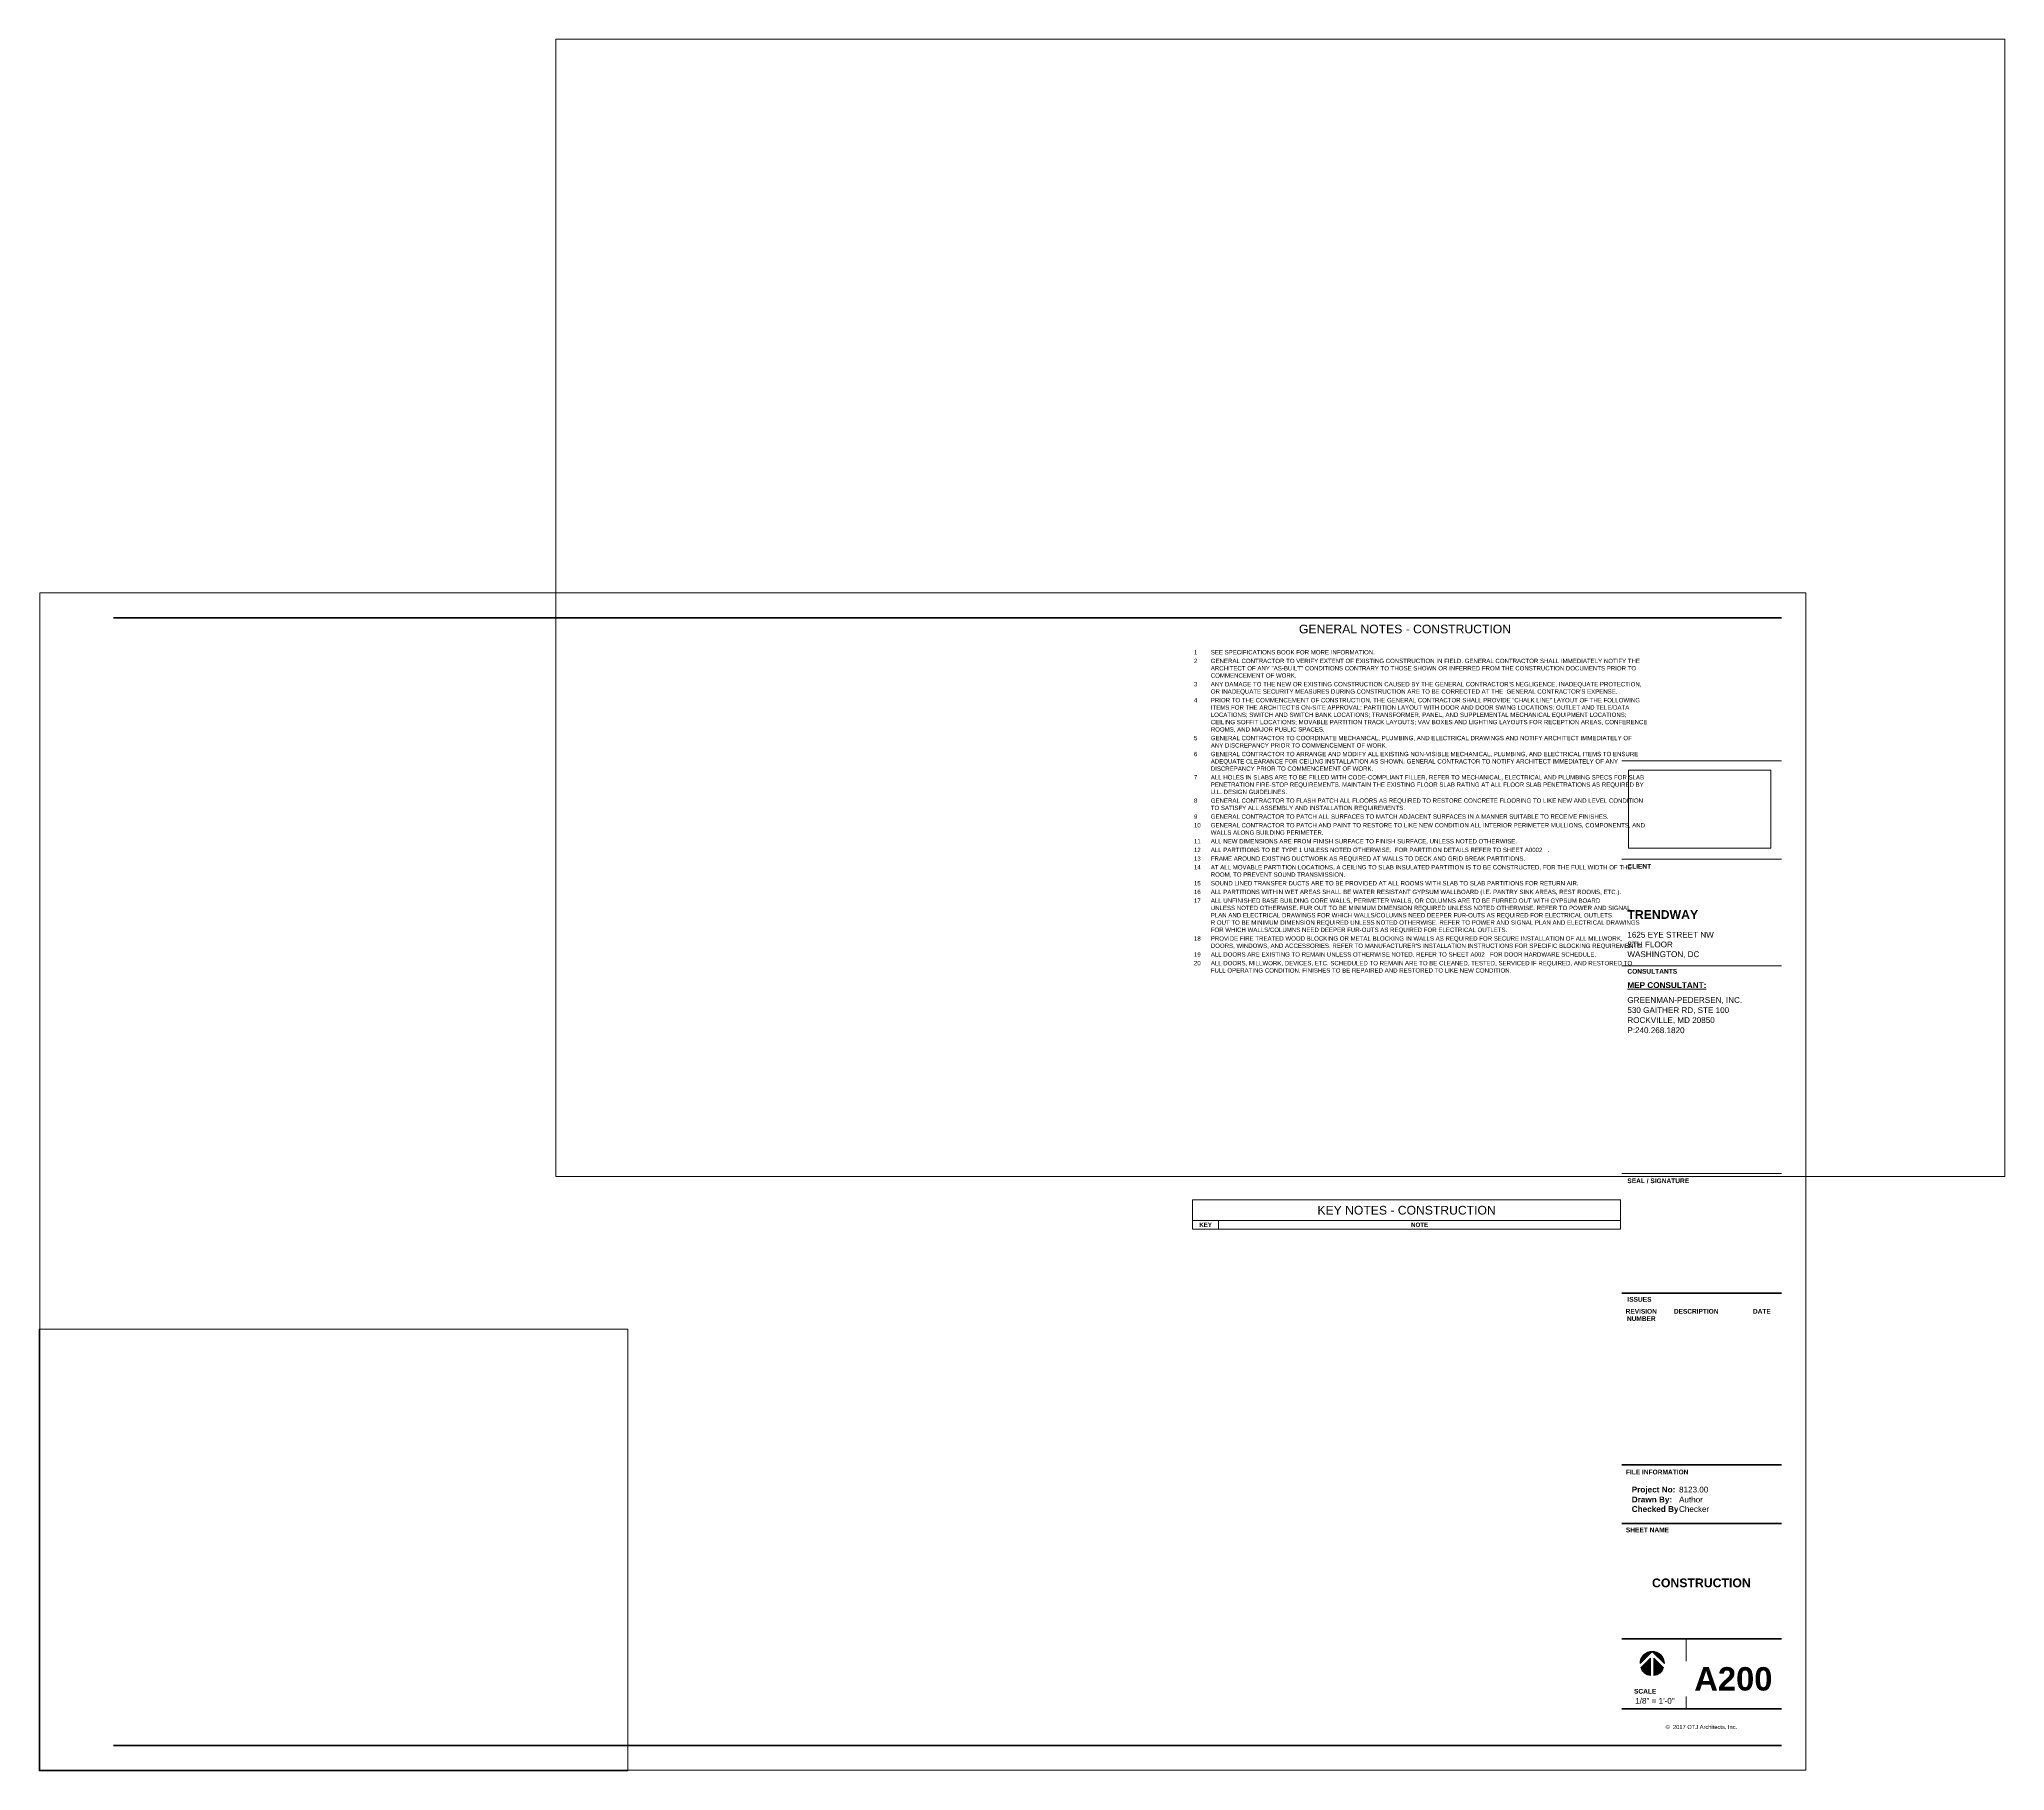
# Paper-space layout 'Layout1' of a CAD drawing. Header units: inches. Extents: x 0 to 40.1, y 0 to 35.3.
import ezdxf

# ---------------------------------------------------------------- set-up
doc = ezdxf.new("R2010")
doc.units = ezdxf.units.IN
doc.header["$MEASUREMENT"] = 0
for name, color, linetype, lineweight in [('A-ANNO-NOTE', 131, 'Continuous', 9), ('A-DETL-THIN', 151, 'Continuous', 9), ('G-ANNO-SCHD', 231, 'Continuous', 9), ('G-ANNO-TTLB', 6, 'Continuous', 9), ('G-ANNO-TTLB-THIN', 151, 'Continuous', 9), ('G-ANNO-TTLB-WIDE', 214, 'Continuous', 50)]:
    doc.layers.add(name, color=color, linetype=linetype, lineweight=lineweight)
doc.layers.add('G-ANNO-NPLT', color=191, linetype='Continuous', plot=False)
doc.styles.add('Arial_B', font='arialbd.ttf', dxfattribs={"height": 0.09513339392643282})
doc.styles.add('Swis721 Lt BT', font='swissl.ttf', dxfattribs={"height": 0.09608532357473035})
doc.styles.add('Swis721 Lt BT_1', font='swissl.ttf', dxfattribs={"height": 0.08333333333333331})
doc.styles.add('Swis721 Lt BT_2', font='swissl.ttf', dxfattribs={"height": 0.1182588597842835})
doc.styles.add('Swis721 Lt BT_3', font='swissl.ttf', dxfattribs={"height": 0.1773882896764253})
doc.styles.add('Swis721 Lt BT_4', font='swissl.ttf', dxfattribs={"height": 0.08869414483821263})
doc.styles.add('Swis721 Lt BT_B', font='', dxfattribs={"height": 0.1192218798151002})
doc.styles.add('Swis721 Lt BT_B_1', font='', dxfattribs={"height": 0.4768875192604006})
doc.styles.add('Swis721 Lt BT_B_2', font='', dxfattribs={"height": 0.1788328197226502})
doc.styles.add('Swis721 Lt BT_B_3', font='', dxfattribs={"height": 0.08941640986132511})
doc.styles.get('Swis721 Lt BT_B').set_extended_font_data('Swis721 Lt BT', bold=True)
doc.styles.get('Swis721 Lt BT_B_1').set_extended_font_data('Swis721 Lt BT', bold=True)
doc.styles.get('Swis721 Lt BT_B_2').set_extended_font_data('Swis721 Lt BT', bold=True)
doc.styles.get('Swis721 Lt BT_B_3').set_extended_font_data('Swis721 Lt BT', bold=True)
picture_1 = doc.add_image_def('image1.jpg', size_in_pixel=(2551, 1396))

# ---------------------------------------------------------------- blocks, each defined once
blk = doc.blocks.new('TB-DC_VA-24 x 36 - DC_VA 24X36-3374688-CONSTRUCTION')
at = {"layer": 'G-ANNO-TTLB'}
h = blk.add_hatch(color=256, dxfattribs=at)
edge = h.paths.add_edge_path(flags=0)
edge.add_line((32.87978923843009, 2.43291207172663), (32.63119672267099, 2.184319555967453))
edge.add_arc((32.87978923843013, 2.184319555967491), 0.248592515759138, 90.00000000000819, 180.0000000000099, ccw=False)
h = blk.add_hatch(color=256, dxfattribs=at)
edge = h.paths.add_edge_path(flags=0)
edge.add_line((33.12838175418926, 2.184319555967485), (32.87978923843007, 2.432912071726634))
edge.add_arc((32.87978923843012, 2.184319555967491), 0.2485925157591433, -1.0800249583553523e-12, 90.00000000001182, ccw=False)
h = blk.add_hatch(color=256, dxfattribs=at)
edge = h.paths.add_edge_path(flags=0)
edge.add_line((32.64710291848377, 2.096824896694659), (32.84323151552435, 2.292953493735308))
edge.add_line((32.84323151552435, 2.292953493735308), (32.84323151552442, 1.938429800614769))
edge.add_arc((32.87978923843016, 2.18431955596746), 0.2485925157591429, 200.6072536353062, 261.5434806647314, ccw=False)
h = blk.add_hatch(color=256, dxfattribs=at)
edge = h.paths.add_edge_path(flags=0)
edge.add_line((32.91634696133587, 2.292953493735374), (33.11247555837655, 2.096824896694751))
edge.add_arc((32.87978923843009, 2.184319555967519), 0.2485925157591916, 278.4565193352752, 339.3927463647066, ccw=False)
edge.add_line((32.91634696133588, 1.938429800614781), (32.91634696133587, 2.292953493735374))
at = {"layer": 'A-ANNO-NOTE'}
for p, q in [((32.631196722671, 2.184319555967456), (32.87978923843009, 2.432912071726625)), ((32.87978923843009, 2.432912071726625), (32.63119672267101, 2.184319555967461)), ((32.63119672267099, 2.184319555967453), (32.87978923843009, 2.43291207172663)), ((32.87978923843009, 2.432912071726625), (33.12838175418926, 2.184319555967479)), ((33.12838175418926, 2.184319555967485), (32.8797892384301, 2.432912071726625)), ((32.87978923843007, 2.432912071726634), (33.12838175418926, 2.184319555967485)), ((32.64710291848377, 2.096824896694663), (32.84323151552435, 2.292953493735309)), ((32.84323151552435, 2.292953493735309), (32.64710291848378, 2.096824896694663)), ((32.84323151552435, 2.292953493735308), (32.64710291848377, 2.096824896694659)), ((32.84323151552435, 1.938429800614785), (32.84323151552434, 2.292953493735309)), ((32.84323151552435, 2.292953493735309), (32.84323151552436, 1.938429800614785)), ((32.84323151552442, 1.938429800614769), (32.84323151552435, 2.292953493735308)), ((32.91634696133587, 1.938429800614778), (32.91634696133586, 2.292953493735374)), ((32.91634696133587, 2.292953493735374), (32.91634696133588, 1.938429800614778)), ((33.11247555837655, 2.096824896694753), (32.91634696133587, 2.292953493735374)), ((32.91634696133587, 2.292953493735373), (33.11247555837655, 2.096824896694753)), ((32.91634696133587, 2.292953493735374), (32.91634696133588, 1.938429800614781)), ((33.11247555837655, 2.096824896694751), (32.91634696133587, 2.292953493735374))]:
    blk.add_line(p, q, dxfattribs=at)
for centre, radius, start, end in [((32.87978923843012, 2.184319555967492), 0.2485925157591384, 90.00000000000846, 180.000000000009), ((32.87978923843013, 2.184319555967491), 0.2485925157591325, 89.99999999531097, 180.0000000000075), ((32.87978923843013, 2.184319555967491), 0.2485925157591425, 90.00000000000831, 180.0000000000087), ((32.87978923843012, 2.18431955596749), 0.248592515759145, 359.9999999999968, 90.0000000000119), ((32.87978923843013, 2.184319555967491), 0.2485925157591278, 359.9999999999944, 89.999999995311), ((32.87978923843012, 2.184319555967491), 0.2485925157591435, 359.9999999999981, 90.00000000001157), ((32.87978923843016, 2.184319555967454), 0.2485925157591363, 200.6072536353054, 261.5434806647325), ((32.87978923843016, 2.184319555967457), 0.2485925157591313, 200.6072536353158, 261.5434806647323), ((32.87978923843016, 2.18431955596746), 0.2485925157591429, 200.6072536353058, 261.5434806647311), ((32.87978923843008, 2.184319555967526), 0.2485925157592057, 278.4565193352743, 339.3927463647053), ((32.87978923843008, 2.184319555967528), 0.2485925157592067, 278.456519335276, 339.3927463647059), ((32.87978923843009, 2.184319555967519), 0.2485925157591916, 278.4565193352748, 339.3927463647063)]:
    blk.add_arc(centre, radius, start, end, dxfattribs=at)
at = {"layer": 'G-ANNO-TTLB'}
for p, q in [((0.01249999999996198, 24.0124999999998), (0.01249999999996198, 0.01249999999916795)), ((36.0125, 24.0125), (0.01249999999999929, 24.0125)), ((36.0125, 0.01249999999988205), (36.0125, 24.0125)), ((32.26249999999998, 20.58615224385849), (35.51249999999998, 20.58615224385849)), ((32.26249999999998, 20.58615224385849), (35.51249999999998, 20.58615224385849)), ((0.01249999999996198, 0.01249999999916529), (36.01249999999995, 0.01249999999916529))]:
    blk.add_line(p, q, dxfattribs=at)
at = {"layer": 'G-ANNO-TTLB-THIN'}
for p, q in [((32.26249999999998, 18.58047974385848), (35.51249999999999, 18.58047974385848)), ((32.26249999999998, 16.41007603562076), (35.51249999999999, 16.41007603562076)), ((32.26249999999997, 12.17184017249794), (35.51249999999999, 12.17184017249794)), ((33.57501179533868, 2.690203614458643), (33.57501179533868, 1.262499999999882))]:
    blk.add_line(p, q, dxfattribs=at)
at = {"layer": 'G-ANNO-TTLB-WIDE'}
for p, q in [((35.51249999999999, 23.50249999999988), (1.512500000000036, 23.50249999999988)), ((32.26249999999997, 9.731457673865457), (35.51249999999999, 9.731457673865457)), ((35.51249999999999, 6.238084377275196), (32.26249999999996, 6.238084377275206)), ((35.51249999999999, 5.04106319586103), (32.26249999999996, 5.041063195861041)), ((32.26249999999996, 2.690203614458643), (35.51249999999999, 2.690203614458643)), ((32.26249999999995, 1.262499999999882), (35.51249999999999, 1.262499999999882)), ((1.512499999999998, 0.512499999999882), (32.26249999999998, 0.512499999999882)), ((32.26249999999998, 0.512499999999882), (35.51249999999999, 0.512499999999882))]:
    blk.add_line(p, q, dxfattribs=at)
at = {"layer": 'G-ANNO-TTLB', "attachment_point": 1, "bg_fill": 3, "box_fill_scale": 1.25, "bg_fill_color": 0, "bg_fill_transparency": 0}
for s, insert, char_height, width, line_spacing_factor, style in [('DESCRIPTION', (33.32202222069675, 9.411992460571073), 0.09513339392643282, 1.053, 0.9385317878468563, 'Arial_B'), ('DATE', (34.93478327608478, 9.411992460571073), 0.09513339392643282, 0.41625, 0.9385317878468563, 'Arial_B'), ('\\fSwis721 Lt BT|b1|i0|c0|p34|;SCALE', (32.50898079860782, 1.667155000893929), 0.09608532357473035, 0.4960054163845632, 1.006669768884753, 'Swis721 Lt BT')]:
    blk.add_mtext(s, dxfattribs=dict(at, insert=insert, char_height=char_height, width=width, line_spacing_factor=line_spacing_factor, style=style))
at = {"layer": 'G-ANNO-TTLB', "insert": (33.88280484204999, 0.932760695162638), "char_height": 0.08333333333333331, "width": 1.691133294186729, "attachment_point": 2, "line_spacing_factor": 1.006669768884753, "style": 'Swis721 Lt BT_1'}
blk.add_mtext('©  2017 OTJ Architects, Inc.', dxfattribs=at)
at = {"layer": 'G-ANNO-TTLB'}
image = blk.add_image(picture_1, insert=(32.39394147330498, 18.80362172958001), size_in_units=(2.9068955071309204, 1.5907589682300123), dxfattribs=at)
image.dxf.flags = 7
at = {"layer": 'G-ANNO-TTLB', "char_height": 0.09608532357473035, "attachment_point": 1, "line_spacing_factor": 1.006669768884753, "style": 'Swis721 Lt BT', "bg_fill": 3, "box_fill_scale": 1.25, "bg_fill_color": 0, "bg_fill_transparency": 0}
for s, insert, width in [('\\fSwis721 Lt BT|b1|i0|c0|p34|;CLIENT', (32.37337726309554, 18.4818786766096), 0.5374407582938387), ('\\fSwis721 Lt BT|b1|i0|c0|p34|;CONSULTANTS', (32.37428590828188, 16.34272496837187), 1.134597156398104), ('\\fSwis721 Lt BT|b1|i0|c0|p34|;SEAL / SIGNATURE', (32.37325769334894, 12.07303768922743), 1.395396073121191), ('\\fSwis721 Lt BT|b1|i0|c0|p34|;ISSUES', (32.37329619640249, 9.65579013132555), 0.547190250507786), ('\\fSwis721 Lt BT|b1|i0|c0|p34|;FILE INFORMATION', (32.3437895233209, 6.136053448319706), 1.428300609343263), ('\\fSwis721 Lt BT|b1|i0|c0|p34|;SHEET NAME', (32.3437895233209, 4.956461656030365), 0.9859174001354094)]:
    blk.add_mtext(s, dxfattribs=dict(at, insert=insert, width=width))
at = {"layer": 'G-ANNO-TTLB', "bg_fill": 3, "box_fill_scale": 1.25, "bg_fill_color": 0, "bg_fill_transparency": 0}
for s, insert, char_height, width, attachment_point, line_spacing_factor, style in [('\\LMEP CONSULTANT:', (32.37329619640249, 16.07384631350395), 0.1192218798151002, 1.7925, 1, 0.9985383491037771, 'Swis721 Lt BT_B'), ('REVISION\\PNUMBER', (32.65724285685402, 9.411992460571073), 0.09513339392643282, 0.7357499999999999, 2, 0.9385317878468563, 'Arial_B'), ('Project No:', (32.46268918111955, 5.79106529491365), 0.1192218798151002, 0.9719999999999999, 1, 0.9985383491037771, 'Swis721 Lt BT_B')]:
    blk.add_mtext(s, dxfattribs=dict(at, insert=insert, char_height=char_height, width=width, attachment_point=attachment_point, line_spacing_factor=line_spacing_factor, style=style))
at = {"layer": 'G-ANNO-TTLB', "insert": (32.46268918111955, 5.587734365212077), "char_height": 0.1192218798151002, "width": 0.8879999999999998, "attachment_point": 1, "line_spacing_factor": 0.9985383491037771, "style": 'Swis721 Lt BT_B', "bg_fill": 3, "box_fill_scale": 1.25, "bg_fill_color": 0, "bg_fill_transparency": 0}
blk.add_mtext('Drawn By:', dxfattribs=at)
at = {"layer": 'G-ANNO-TTLB', "insert": (32.46268918111955, 5.393544271185731), "char_height": 0.1192218798151002, "width": 1.1115, "attachment_point": 1, "line_spacing_factor": 0.9985383491037771, "style": 'Swis721 Lt BT_B', "bg_fill": 3, "box_fill_scale": 1.25, "bg_fill_color": 0, "bg_fill_transparency": 0}
blk.add_mtext('Checked By:', dxfattribs=at)

psp = doc.layouts.get("Layout1")

# ---------------------------------------------------------------- viewports
at = {"layer": '0'}
psp.add_viewport(center=(6, 4.5), size=(12, 9), view_center_point=(6, 4.5), view_height=12, dxfattribs=at)
at = {"layer": 'G-ANNO-NPLT'}
psp.add_viewport(center=(25.29670615288273, 23.70451282768911), size=(29.53760465177703, 23.17968750000004), view_center_point=(3349.308004726736, -36546.22265625001), view_height=2225.250000000004, status=3, dxfattribs=at)

# ---------------------------------------------------------------- next in the draw order: block references
at = {"layer": 'G-ANNO-TTLB'}
psp.add_blockref('TB-DC_VA-24 x 36 - DC_VA 24X36-3374688-CONSTRUCTION', (0, 0), dxfattribs=at)

# ---------------------------------------------------------------- next in the draw order: linework, layer by layer
at = {"layer": 'A-DETL-THIN'}
for p, q in [((23.51021200003635, 11.63444132704304), (23.51021200003635, 11.21777466037637)), ((32.23449812970251, 11.63444132704304), (23.51021200003634, 11.63444132704304)), ((32.23449812970251, 11.21777466037637), (32.23449812970251, 11.63444132704304)), ((23.51021200003635, 11.21777466037637), (23.51021200003635, 11.04084013656685)), ((23.51021200003635, 11.21777466037637), (32.23449812970251, 11.21777466037637)), ((32.23449812970251, 11.04084013656685), (23.51021200003634, 11.04084013656685)), ((24.04115767256778, 11.21777466037637), (24.04115767256778, 11.04084013656685)), ((32.23449812970251, 11.21777466037637), (32.23449812970251, 11.04084013656685))]:
    psp.add_line(p, q, dxfattribs=at)

# ---------------------------------------------------------------- next in the draw order: texts
at = {"layer": 'G-ANNO-SCHD'}
for s, insert, char_height, width, attachment_point, line_spacing_factor, style in [('GENERAL NOTES - CONSTRUCTION', (27.84022555063992, 23.36197458557921), 0.1773882896764253, 4.850999999999998, 2, 1.006669768884752, 'Swis721 Lt BT_3'), ('1', (23.53833700003635, 22.84418817883623), 0.08869414483821263, 0.07874999999999999, 1, 1.006669768884752, 'Swis721 Lt BT_4'), ('SEE SPECIFICATIONS BOOK FOR MORE INFORMATION.', (23.8812604212274, 22.84418817883623), 0.08869414483821263, 3.748499999999999, 1, 1.006669768884752, 'Swis721 Lt BT_4'), ('2', (23.53833700003635, 22.66725365502671), 0.08869414483821263, 0.07874999999999999, 1, 1.006669768884752, 'Swis721 Lt BT_4'), ('GENERAL CONTRACTOR TO VERIFY EXTENT OF EXISTING CONSTRUCTION IN FIELD. GENERAL CONTRACTOR SHALL IMMEDIATELY NOTIFY THE\\PARCHITECT OF ANY "AS-BUILT" CONDITIONS CONTRARY TO THOSE SHOWN OR INFERRED FROM THE CONSTRUCTION DOCUMENTS PRIOR TO\\PCOMMENCEMENT OF WORK.', (23.8812604212274, 22.66725365502671), 0.08869414483821263, 9.714374999999997, 1, 1.006669768884752, 'Swis721 Lt BT_4'), ('3', (23.53833700003635, 22.19270008359814), 0.08869414483821263, 0.07874999999999999, 1, 1.006669768884752, 'Swis721 Lt BT_4'), ("ANY DAMAGE TO THE NEW OR EXISTING CONSTRUCTION CAUSED BY THE GENERAL CONTRACTOR'S NEGLIGENCE, INADEQUATE PROTECTION,\\POR INADEQUATE SECURITY MEASURES DURING CONSTRUCTION ARE TO BE CORRECTED AT THE  GENERAL CONTRACTOR'S EXPENSE.", (23.8812604212274, 22.19270008359814), 0.08869414483821263, 9.803249999999998, 1, 1.006669768884752, 'Swis721 Lt BT_4'), ('4', (23.53833700003635, 21.86695603597909), 0.08869414483821263, 0.07874999999999999, 1, 1.006669768884752, 'Swis721 Lt BT_4'), ("PRIOR TO THE COMMENCEMENT OF CONSTRUCTION, THE GENERAL CONTRACTOR SHALL PROVIDE “CHALK LINE” LAYOUT OF THE FOLLOWING\\PITEMS FOR THE ARCHITECT'S ON-SITE APPROVAL: PARTITION LAYOUT WITH DOOR AND DOOR SWING LOCATIONS; OUTLET AND TELE/DATA\\PLOCATIONS; SWITCH AND SWITCH BANK LOCATIONS; TRANSFORMER, PANEL, AND SUPPLEMENTAL MECHANICAL EQUIPMENT LOCATIONS;\\PCEILING SOFFIT LOCATIONS; MOVABLE PARTITION TRACK LAYOUTS; VAV BOXES AND LIGHTING LAYOUTS FOR RECEPTION AREAS, CONFERENCE\\PROOMS, AND MAJOR PUBLIC SPACES.", (23.8812604212274, 21.86695603597909), 0.08869414483821263, 9.911249999999997, 1, 1.006669768884752, 'Swis721 Lt BT_4'), ('5', (23.53833700003635, 21.09478341693147), 0.08869414483821263, 0.07874999999999999, 1, 1.006669768884752, 'Swis721 Lt BT_4'), ('GENERAL CONTRACTOR TO COORDINATE MECHANICAL, PLUMBING, AND ELECTRICAL DRAWINGS AND NOTIFY ARCHITECT IMMEDIATELY OF\\PANY DISCREPANCY PRIOR TO COMMENCEMENT OF WORK.', (23.8812604212274, 21.09478341693147), 0.08869414483821263, 9.604124999999998, 1, 1.006669768884752, 'Swis721 Lt BT_4'), ('6', (23.53833700003635, 20.76903936931243), 0.08869414483821263, 0.07874999999999999, 1, 1.006669768884752, 'Swis721 Lt BT_4'), ('GENERAL CONTRACTOR TO ARRANGE AND MODIFY ALL EXISTING NON-VISIBLE MECHANICAL, PLUMBING, AND ELECTRICAL ITEMS TO ENSURE\\PADEQUATE CLEARANCE FOR CEILING INSTALLATION AS SHOWN. GENERAL CONTRACTOR TO NOTIFY ARCHITECT IMMEDIATELY OF ANY\\PDISCREPANCY PRIOR TO COMMENCEMENT OF WORK.', (23.8812604212274, 20.76903936931243), 0.08869414483821263, 9.748124999999998, 1, 1.006669768884752, 'Swis721 Lt BT_4'), ('7', (23.53833700003635, 20.29448579788385), 0.08869414483821263, 0.07874999999999999, 1, 1.006669768884752, 'Swis721 Lt BT_4'), ('ALL HOLES IN SLABS ARE TO BE FILLED WITH CODE-COMPLIANT FILLER, REFER TO MECHANICAL, ELECTRICAL AND PLUMBING SPECS FOR SLAB\\PPENETRATION FIRE-STOP REQUIREMENTS. MAINTAIN THE EXISTING FLOOR SLAB RATING AT ALL FLOOR SLAB PENETRATIONS AS REQUIRED BY\\PU.L. DESIGN GUIDELINES.', (23.8812604212274, 20.29448579788385), 0.08869414483821263, 9.884249999999998, 1, 1.006669768884752, 'Swis721 Lt BT_4'), ('8', (23.53833700003635, 19.81993222645528), 0.08869414483821263, 0.07874999999999999, 1, 1.006669768884752, 'Swis721 Lt BT_4'), ('GENERAL CONTRACTOR TO FLASH PATCH ALL FLOORS AS REQUIRED TO RESTORE CONCRETE FLOORING TO LIKE NEW AND LEVEL CONDITION\\PTO SATISFY ALL ASSEMBLY AND INSTALLATION REQUIREMENTS.', (23.8812604212274, 19.81993222645528), 0.08869414483821263, 9.852749999999997, 1, 1.006669768884752, 'Swis721 Lt BT_4'), ('9', (23.53833700003635, 19.49418817883624), 0.08869414483821263, 0.07874999999999999, 1, 1.006669768884752, 'Swis721 Lt BT_4'), ('10', (23.53833700003635, 19.31725365502671), 0.08869414483821263, 0.1575, 1, 1.006669768884752, 'Swis721 Lt BT_4'), ('GENERAL CONTRACTOR TO PATCH AND PAINT TO RESTORE TO LIKE NEW CONDITION ALL INTERIOR PERIMETER MULLIONS, COMPONENTS, AND\\PWALLS ALONG BUILDING PERIMETER.', (23.8812604212274, 19.31725365502671), 0.08869414483821263, 9.892124999999998, 1, 1.006669768884752, 'Swis721 Lt BT_4'), ('GENERAL CONTRACTOR TO PATCH ALL SURFACES TO MATCH ADJACENT SURFACES IN A MANNER SUITABLE TO RECEIVE FINISHES.', (23.8812604212274, 19.49418817883624), 0.08869414483821263, 9.041624999999998, 1, 1.006669768884752, 'Swis721 Lt BT_4'), ('11', (23.53833700003635, 18.99150960740766), 0.08869414483821263, 0.1575, 1, 1.006669768884752, 'Swis721 Lt BT_4'), ('ALL NEW DIMENSIONS ARE FROM FINISH SURFACE TO FINISH SURFACE, UNLESS NOTED OTHERWISE.', (23.8812604212274, 18.99150960740766), 0.08869414483821263, 6.97725, 1, 1.006669768884752, 'Swis721 Lt BT_4'), ('12', (23.53833700003635, 18.81457508359814), 0.08869414483821263, 0.1575, 1, 1.006669768884752, 'Swis721 Lt BT_4'), ('13', (23.53833700003635, 18.63764055978862), 0.08869414483821263, 0.1575, 1, 1.006669768884752, 'Swis721 Lt BT_4'), ('14', (23.53833700003635, 18.46070603597909), 0.08869414483821263, 0.1575, 1, 1.006669768884752, 'Swis721 Lt BT_4'), ('ALL PARTITIONS TO BE TYPE 1 UNLESS NOTED OTHERWISE.  FOR PARTITION DETAILS REFER TO SHEET A0002   .', (23.8812604212274, 18.81457508359814), 0.08869414483821263, 7.635374999999999, 1, 1.006669768884752, 'Swis721 Lt BT_4'), ('AT ALL MOVABLE PARTITION LOCATIONS, A CEILING TO SLAB INSULATED PARTITION IS TO BE CONSTRUCTED, FOR THE FULL WIDTH OF THE\\PROOM, TO PREVENT SOUND TRANSMISSION.', (23.8812604212274, 18.46070603597909), 0.08869414483821263, 9.560249999999998, 1, 1.006669768884752, 'Swis721 Lt BT_4'), ('FRAME AROUND EXISTING DUCTWORK AS REQUIRED AT WALLS TO DECK AND GRID BREAK PARTITIONS.', (23.8812604212274, 18.63764055978862), 0.08869414483821263, 7.138124999999999, 1, 1.006669768884752, 'Swis721 Lt BT_4'), ('15', (23.53833700003635, 18.13496198836005), 0.08869414483821263, 0.1575, 1, 1.006669768884752, 'Swis721 Lt BT_4'), ('SOUND LINED TRANSFER DUCTS ARE TO BE PROVIDED AT ALL ROOMS WITH SLAB TO SLAB PARTITIONS FOR RETURN AIR.', (23.8812604212274, 18.13496198836005), 0.08869414483821263, 8.332874999999998, 1, 1.006669768884752, 'Swis721 Lt BT_4'), ('16', (23.53833700003635, 17.95802746455052), 0.08869414483821263, 0.1575, 1, 1.006669768884752, 'Swis721 Lt BT_4'), ('17', (23.53833700003635, 17.781092940741), 0.08869414483821263, 0.1575, 1, 1.006669768884752, 'Swis721 Lt BT_4'), ('ALL PARTITIONS WITHIN WET AREAS SHALL BE WATER RESISTANT GYPSUM WALLBOARD (I.E. PANTRY SINK AREAS, REST ROOMS, ETC.).', (23.8812604212274, 17.95802746455052), 0.08869414483821263, 9.235124999999998, 1, 1.006669768884752, 'Swis721 Lt BT_4'), ('18', (23.53833700003635, 17.00892032169338), 0.08869414483821263, 0.1575, 1, 1.006669768884752, 'Swis721 Lt BT_4'), ('20', (23.53833700003635, 16.50624175026481), 0.08869414483821263, 0.1575, 1, 1.006669768884752, 'Swis721 Lt BT_4'), ('19', (23.53833700003635, 16.68317627407433), 0.08869414483821263, 0.1575, 1, 1.006669768884752, 'Swis721 Lt BT_4'), ('ALL DOORS ARE EXISTING TO REMAIN UNLESS OTHERWISE NOTED. REFER TO SHEET A002   FOR DOOR HARDWARE SCHEDULE.', (23.8812604212274, 16.68317627407433), 0.08869414483821263, 8.758124999999998, 1, 1.006669768884752, 'Swis721 Lt BT_4'), ('KEY NOTES - CONSTRUCTION', (27.87235506486943, 11.51421056910042), 0.1773882896764253, 4.06575, 2, 1.006669768884752, 'Swis721 Lt BT_3'), ('KEY', (23.77568483630206, 11.17408095119008), 0.08941640986132511, 0.2711249999999999, 2, 0.9985383491037769, 'Swis721 Lt BT_B_3'), ('NOTE', (28.13782790113515, 11.17408095119008), 0.08941640986132511, 0.3903749999999999, 2, 0.9985383491037769, 'Swis721 Lt BT_B_3')]:
    psp.add_mtext(s, dxfattribs=dict(at, insert=insert, char_height=char_height, width=width, attachment_point=attachment_point, line_spacing_factor=line_spacing_factor, style=style))
at = {"layer": 'G-ANNO-TTLB', "bg_fill": 3, "box_fill_scale": 1.25, "bg_fill_color": 0, "bg_fill_transparency": 0}
for s, insert, char_height, width, attachment_point, line_spacing_factor, style in [('1625 EYE STREET NW\\P8TH FLOOR\\PWASHINGTON, DC', (32.37329619640249, 17.1000412806318), 0.1182588597842835, 1.934999999999999, 1, 1.006669768884753, 'Swis721 Lt BT_2'), ('530 GAITHER RD, STE 100', (32.37329619640249, 15.56359298676874), 0.1182588597842835, 2.3115, 1, 1.006669768884753, 'Swis721 Lt BT_2'), ('8123.00', (33.42686801243938, 5.790102274882832), 0.1182588597842835, 0.6824999999999999, 1, 1.006669768884753, 'Swis721 Lt BT_2'), ('CONSTRUCTION', (33.88280484204999, 3.918009767640977), 0.1788328197226502, 2.2725, 2, 0.9985383491037769, 'Swis721 Lt BT_B_2'), (' 1/8" = 1\'-0"', (32.91308870049761, 1.482167472870454), 0.1182588597842835, 0.9959999999999999, 2, 1.006669768884753, 'Swis721 Lt BT_2')]:
    psp.add_mtext(s, dxfattribs=dict(at, insert=insert, char_height=char_height, width=width, attachment_point=attachment_point, line_spacing_factor=line_spacing_factor, style=style))

# ---------------------------------------------------------------- next in the draw order: texts
at = {"layer": 'G-ANNO-SCHD', "char_height": 0.08869414483821263, "attachment_point": 1, "line_spacing_factor": 1.006669768884752, "style": 'Swis721 Lt BT_4'}
for s, insert, width in [("PROVIDE FIRE TREATED WOOD BLOCKING OR METAL BLOCKING IN WALLS AS REQUIRED FOR SECURE INSTALLATION OF ALL MILLWORK,\\PDOORS, WINDOWS, AND ACCESSORIES. REFER TO MANUFACTURER'S INSTALLATION INSTRUCTIONS FOR SPECIFIC BLOCKING REQUIREMENTS.", (23.8812604212274, 17.00892032169338), 9.824624999999997), ('ALL DOORS, MILLWORK, DEVICES, ETC. SCHEDULED TO REMAIN ARE TO BE CLEANED, TESTED, SERVICED IF REQUIRED, AND RESTORED TO\\PFULL OPERATING CONDITION. FINISHES TO BE REPAIRED AND RESTORED TO LIKE NEW CONDITION.', (23.8812604212274, 16.50624175026481), 9.574874999999997)]:
    psp.add_mtext(s, dxfattribs=dict(at, insert=insert, width=width))
at = {"layer": 'G-ANNO-TTLB', "bg_fill": 3, "box_fill_scale": 1.25, "bg_fill_color": 0, "bg_fill_transparency": 0}
for s, insert, char_height, width, attachment_point, line_spacing_factor, style in [('TRENDWAY', (32.37329619640249, 17.54264234955775), 0.1788328197226502, 1.566, 1, 0.9985383491037769, 'Swis721 Lt BT_B_2'), ('GREENMAN-PEDERSEN, INC.', (32.37329619640249, 15.76988024126645), 0.1182588597842835, 2.628, 1, 1.006669768884753, 'Swis721 Lt BT_2'), ('ROCKVILLE, MD 20850', (32.37329619640249, 15.35970344980814), 0.1182588597842835, 2.008499999999999, 1, 1.006669768884753, 'Swis721 Lt BT_2'), ('Author', (33.42686801243938, 5.586771345181259), 0.1182588597842835, 0.5594999999999999, 1, 1.006669768884753, 'Swis721 Lt BT_2'), ('A200', (34.53460310334949, 2.110651249691214), 0.4768875192604006, 1.77, 2, 0.9985383491037771, 'Swis721 Lt BT_B_1')]:
    psp.add_mtext(s, dxfattribs=dict(at, insert=insert, char_height=char_height, width=width, attachment_point=attachment_point, line_spacing_factor=line_spacing_factor, style=style))

# ---------------------------------------------------------------- next in the draw order: texts
at = {"layer": 'G-ANNO-SCHD', "insert": (23.8812604212274, 17.781092940741), "char_height": 0.08869414483821263, "width": 9.777374999999997, "attachment_point": 1, "line_spacing_factor": 1.006669768884752, "style": 'Swis721 Lt BT_4'}
psp.add_mtext('ALL UNFINISHED BASE BUILDING CORE WALLS, PERIMETER WALLS, OR COLUMNS ARE TO BE FURRED OUT WITH GYPSUM BOARD\\PUNLESS NOTED OTHERWISE. FUR OUT TO BE MINIMUM DIMENSION REQUIRED UNLESS NOTED OTHERWISE. REFER TO POWER AND SIGNAL\\PPLAN AND ELECTRICAL DRAWINGS FOR WHICH WALLS/COLUMNS NEED DEEPER FUR-OUTS AS REQUIRED FOR ELECTRICAL OUTLETS.\\PR OUT TO BE MINIMUM DIMENSION REQUIRED UNLESS NOTED OTHERWISE. REFER TO POWER AND SIGNAL PLAN AND ELECTRICAL DRAWINGS\\PFOR WHICH WALLS/COLUMNS NEED DEEPER FUR-OUTS AS REQUIRED FOR ELECTRICAL OUTLETS.', dxfattribs=at)
at = {"layer": 'G-ANNO-TTLB', "char_height": 0.1182588597842835, "attachment_point": 1, "line_spacing_factor": 1.006669768884753, "style": 'Swis721 Lt BT_2', "bg_fill": 3, "box_fill_scale": 1.25, "bg_fill_color": 0, "bg_fill_transparency": 0}
for s, insert, width in [('P:240.268.1820', (32.37329619640249, 15.15331154623078), 1.332), ('Checker', (33.42686801243938, 5.392581251154914), 0.7124999999999999)]:
    psp.add_mtext(s, dxfattribs=dict(at, insert=insert, width=width))

doc.saveas('drawing.dxf')
